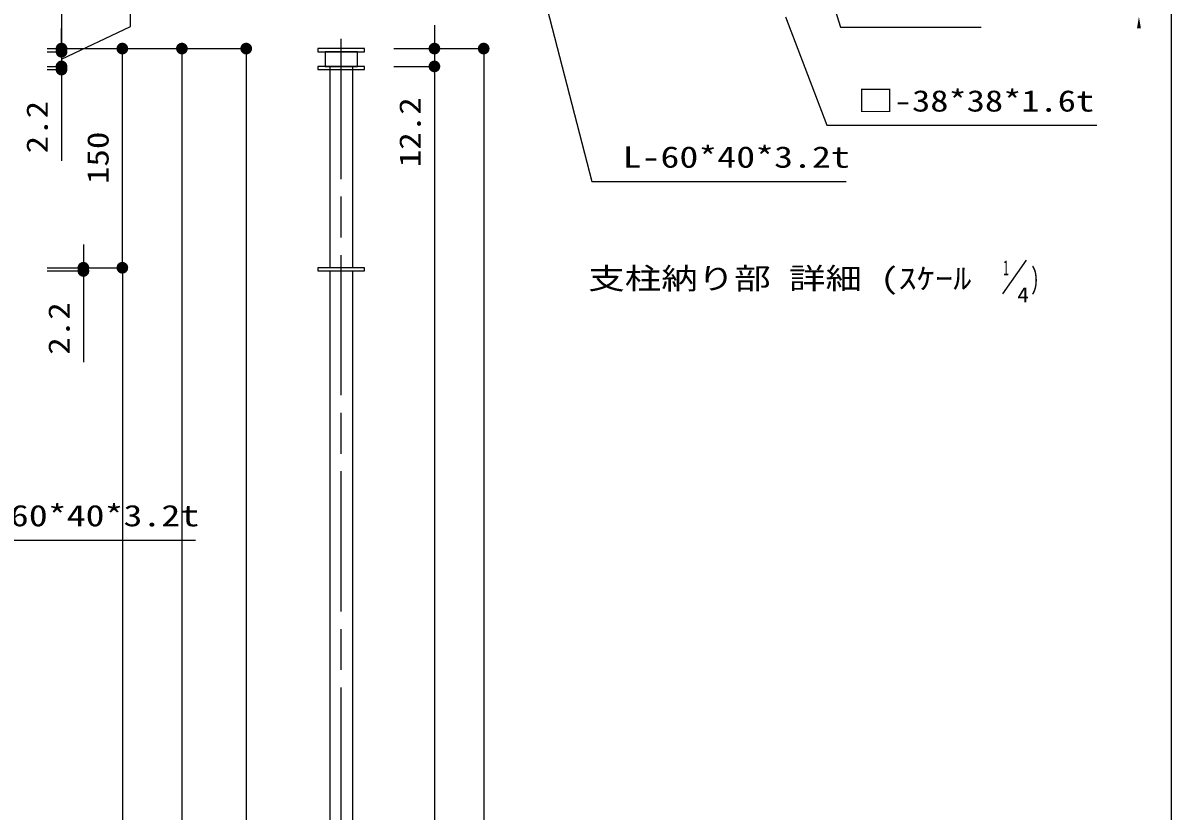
# Model space of a CAD drawing. Units: millimetres on the paper, scale 1:8. Extents: x -204 to 194, y -148 to 137.
# Drawn here: x 95.4 to 193.7, y -2.6 to 64.9 of the extents above; entities that cross this region are included whole.
import ezdxf
from ezdxf.enums import TextEntityAlignment as Align

# ---------------------------------------------------------------- set-up
doc = ezdxf.new("R2010")
doc.units = ezdxf.units.MM
doc.linetypes.add('CHAIN', pattern=[18.5, 12, -1.5, 3.5, -1.5])
for name, color, linetype, lineweight in [('0-1_0', 6, 'Continuous', 25), ('0-2_DIM1', 3, 'Continuous', 25), ('0-3_横桟', 2, 'Continuous', 25), ('0-4_文字', 7, 'Continuous', 25), ('0-6_ｾﾝﾀｰ', 1, 'CHAIN', 25), ('0-7_縦格子', 6, 'Continuous', 25)]:
    doc.layers.add(name, color=color, linetype=linetype, lineweight=lineweight)
doc.styles.add('ＭＳ ゴシック', font='')
doc.styles.get('ＭＳ ゴシック').set_extended_font_data('MS Gothic')

# ---------------------------------------------------------------- blocks, each defined once
blk = doc.blocks.new('filled_dot')
at = {"color": 0, "linetype": 'Continuous', "lineweight": -2, "const_width": 1.25}
blk.add_lwpolyline([(-0.625, 0, 1), (0.625, 0, 1)], format="xyb", close=True, dxfattribs=at)
blk = doc.blocks.new('filled_arrow')
at = {"color": 0, "linetype": 'Continuous', "lineweight": -2}
blk.add_solid([(7.5, 1.25), (0, 0), (7.5, -1.25)], dxfattribs=at)

msp = doc.modelspace()

# ---------------------------------------------------------------- linework, layer by layer
at = {"layer": '0-1_0'}
msp.add_line((193.676, 136.768), (193.676, -148.316), dxfattribs=at)
at = {"layer": '0-2_DIM1'}
for p, q in [((98.704, 70.455), (98.704, 60.387)), ((98.704, 63.387), (98.704, 64.387)), ((130.622, 64.662), (130.622, 51.884)), ((98.704, 62.887), (98.704, 63.387)), ((98.704, 63.137), (98.704, 53.068)), ((97.466, 62.662), (98.86, 62.662)), ((97.466, 62.662), (104.067, 62.662)), ((97.466, 62.662), (109.165, 62.662)), ((97.466, 62.662), (114.67, 62.662)), ((97.466, 62.387), (98.86, 62.387)), ((97.466, 62.387), (98.86, 62.387)), ((98.704, 62.387), (98.704, 61.137)), ((98.704, 62.387), (98.704, 61.137)), ((103.91, 43.912), (103.91, 62.662)), ((109.008, 62.662), (109.008, -81.088)), ((114.514, 62.662), (114.514, -87.338)), ((127.152, 62.662), (134.996, 62.662)), ((127.152, 62.662), (130.778, 62.662)), ((134.84, 62.662), (134.84, -81.088)), ((97.466, 61.137), (98.86, 61.137)), ((97.466, 61.137), (98.86, 61.137)), ((127.152, 61.137), (130.778, 61.137)), ((127.152, 61.137), (130.778, 61.137)), ((130.622, 61.137), (130.622, -81.088)), ((97.466, 60.862), (98.86, 60.862)), ((98.704, 60.637), (98.704, 60.137)), ((98.704, 60.137), (98.704, 59.137)), ((100.579, 45.912), (100.579, 35.843)), ((97.466, 43.912), (104.067, 43.912)), ((97.466, 43.912), (100.735, 43.912)), ((97.466, 43.912), (104.067, 43.912)), ((97.466, 43.637), (100.735, 43.637)), ((103.91, 43.912), (103.91, -66.088))]:
    msp.add_line(p, q, dxfattribs=at)
msp.add_lwpolyline([(98.704, 61.762), (104.612, 64.558), (104.612, 68.612)], dxfattribs=at)
for centre, start, end in [((98.704, 62.387), 90, 270), ((98.704, 62.387), 270, 90), ((98.704, 61.137), 90, 270), ((98.704, 61.137), 270, 90)]:
    msp.add_arc(centre, 0.25, start, end, dxfattribs=at)
at = {"layer": '0-3_横桟'}
for p, q in [((120.652, 61.137), (120.652, 60.862)), ((124.652, 61.137), (120.652, 61.137)), ((124.652, 60.862), (124.652, 61.137)), ((120.652, 60.862), (124.652, 60.862)), ((120.652, 43.912), (120.652, 43.637)), ((124.652, 43.912), (120.652, 43.912)), ((120.652, 43.637), (124.652, 43.637)), ((124.652, 43.637), (124.652, 43.912))]:
    msp.add_line(p, q, dxfattribs=at)
for points in [[(120.652, 62.387), (124.652, 62.387), (124.652, 62.662), (120.652, 62.662)], [(121.277, 61.137), (124.027, 61.137), (124.027, 62.387), (121.277, 62.387)]]:
    msp.add_lwpolyline(points, close=True, dxfattribs=at)
at = {"layer": '0-4_文字'}
msp.add_line((179.284, 41.684), (181.292, 44.551), dxfattribs=at)
for points in [[(137.504, 76.788), (144.105, 51.294), (146.105, 51.294), (165.867, 51.294)], [(163.007, 72.088), (165.373, 64.484), (167.373, 64.484), (177.427, 64.484)], [(160.661, 65.384), (164.201, 56.098), (166.201, 56.098), (187.334, 56.098)], [(77.659, 38.637), (89.414, 20.619), (90.414, 20.619), (110.176, 20.619)]]:
    msp.add_lwpolyline(points, dxfattribs=at)
at = {"layer": '0-6_ｾﾝﾀｰ'}
msp.add_line((122.652, -96.497), (122.652, 64.563), dxfattribs=at)
at = {"layer": '0-7_縦格子'}
for p, q in [((121.658, 61.137), (121.658, 43.912)), ((123.646, 43.912), (123.646, 61.137)), ((121.658, 43.637), (121.658, -65.813)), ((123.646, -65.813), (123.646, 43.637))]:
    msp.add_line(p, q, dxfattribs=at)

# ---------------------------------------------------------------- block references
at = {"layer": '0-2_DIM1'}
for name, p, xscale, yscale, rotation in [('filled_arrow', (190.928, 65.384), 0.133, 0.133, 270), ('filled_dot', (98.704, 62.662), 0.4, 0.4, 270), ('filled_dot', (103.91, 62.662), 0.4, 0.4, 90), ('filled_dot', (109.008, 62.662), 0.4, 0.4, 90), ('filled_dot', (114.514, 62.662), 0.4, 0.4, 90), ('filled_dot', (130.622, 62.662), 0.4, 0.4, 270), ('filled_dot', (134.84, 62.662), 0.4, 0.4, 90), ('filled_dot', (98.704, 62.387), 0.4, 0.4, 90), ('filled_dot', (98.704, 61.137), 0.4, 0.4, 270), ('filled_dot', (98.704, 60.862), 0.4, 0.4, 90), ('filled_dot', (130.622, 61.137), 0.4, 0.4, 90), ('filled_dot', (130.622, 61.137), 0.4, 0.4, 90), ('filled_dot', (100.579, 43.912), 0.4, 0.4, 270), ('filled_dot', (103.91, 43.912), 0.4, 0.4, 90), ('filled_dot', (103.91, 43.912), 0.4, 0.4, 270), ('filled_dot', (100.579, 43.637), 0.4, 0.4, 90)]:
    msp.add_blockref(name, p, dxfattribs=dict(at, xscale=xscale, yscale=yscale, rotation=rotation))

# ---------------------------------------------------------------- texts
at = {"layer": '0-2_DIM1', "style": 'ＭＳ ゴシック', "width": 1.2}
for s, p in [('2.2', (98.079, 53.693)), ('12.2', (129.997, 52.509)), ('150', (103.285, 51.072)), ('2.2', (99.954, 36.468))]:
    msp.add_text(s, height=1.833, rotation=90, dxfattribs=at).set_placement(p, align=Align.BOTTOM_LEFT)
at = {"layer": '0-4_文字', "style": 'ＭＳ ゴシック'}
for s, height, width, p in [('□-38*38*1.6t', 1.833, 1.25, (166.826, 56.723)), ('L-60*40*3.2t', 1.833, 1.3, (146.73, 51.919)), ('1', 1.283, 0.55, (179.303, 42.884)), ('支柱納り部 詳細 (ｽｹｰﾙ ', 1.833, 1.25, (143.789, 41.534)), (')', 1.833, 0.6, (181.654, 41.534)), ('4', 1.283, 1.15, (180.508, 40.569)), ('L-60*40*3.2t', 1.833, 1.3, (91.039, 21.244))]:
    msp.add_text(s, height=height, dxfattribs=dict(at, width=width)).set_placement(p, align=Align.BOTTOM_LEFT)

doc.saveas('drawing.dxf')
